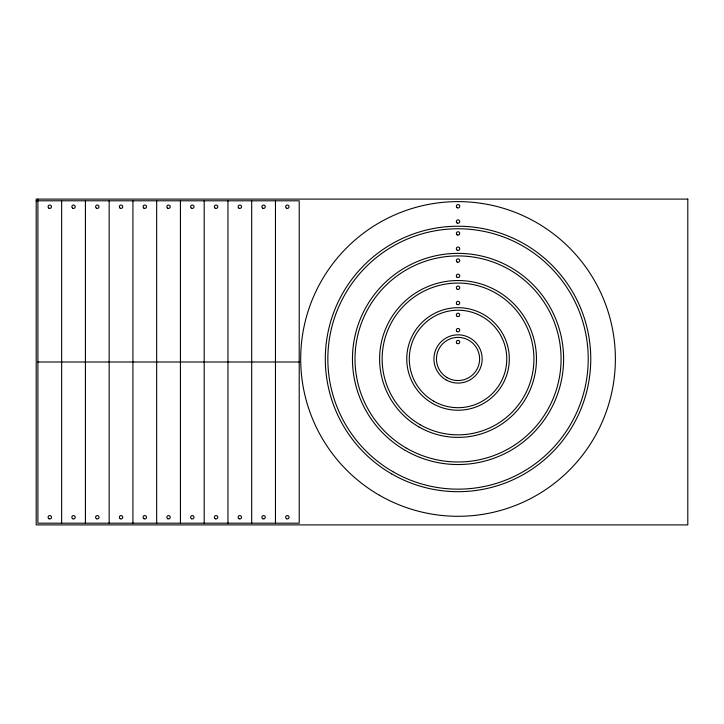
<?xml version="1.0" encoding="UTF-8"?>
<svg xmlns="http://www.w3.org/2000/svg" width="724" height="724" viewBox="0 0 724 724"><rect width="100%" height="100%" fill="white"/><g stroke="black" fill="none" stroke-linecap="round" stroke-linejoin="round"><path stroke-width="1.09" d="M36.2 200.792L299.211 200.801L299.211 523.199L37.901 523.199L37.901 199.1M37.901 362L299.211 362M275.464 200.801L275.464 523.199M251.699 200.801L251.699 523.199M227.951 200.801L227.951 523.199M204.186 200.801L204.186 523.199M180.439 200.801L180.439 523.199M156.674 200.792L156.674 523.199M132.926 200.792L132.926 523.199M109.161 200.792L109.161 523.199M85.414 200.792L85.414 523.199M61.649 200.792L61.649 523.199M687.8 199.1L36.2 199.1L36.2 524.9L687.8 524.9L687.8 199.1M457.17 207.743A1.701 1.701 0 0 0 459.731 206.304A1.701 1.701 0 0 0 457.206 204.802A1.701 1.701 0 0 0 457.17 207.743M457.17 223.019A1.701 1.701 0 0 0 459.731 221.571A1.701 1.701 0 0 0 457.206 220.078A1.701 1.701 0 0 0 457.17 223.019M457.17 234.893A1.701 1.701 0 0 0 459.731 233.454A1.701 1.701 0 0 0 457.206 231.961A1.701 1.701 0 0 0 457.17 234.893M457.17 250.169A1.701 1.701 0 0 0 459.731 248.73A1.701 1.701 0 0 0 457.206 247.228A1.701 1.701 0 0 0 457.17 250.169M457.17 262.052A1.701 1.701 0 0 0 459.731 260.604A1.701 1.701 0 0 0 457.206 259.111A1.701 1.701 0 0 0 457.17 262.052M457.17 277.319A1.701 1.701 0 0 0 459.731 275.88A1.701 1.701 0 0 0 457.206 274.378A1.701 1.701 0 0 0 457.17 277.319M457.17 289.202A1.701 1.701 0 0 0 459.731 287.754A1.701 1.701 0 0 0 457.206 286.261A1.701 1.701 0 0 0 457.17 289.202M457.17 304.469A1.701 1.701 0 0 0 459.731 303.03A1.701 1.701 0 0 0 457.206 301.537A1.701 1.701 0 0 0 457.17 304.469M457.17 316.352A1.701 1.701 0 0 0 459.731 314.904A1.701 1.701 0 0 0 457.206 313.411A1.701 1.701 0 0 0 457.17 316.352M457.17 331.628A1.701 1.701 0 0 0 459.731 330.18A1.701 1.701 0 0 0 457.206 328.687A1.701 1.701 0 0 0 457.17 331.628M457.17 343.502A1.701 1.701 0 0 0 459.731 342.063A1.701 1.701 0 0 0 457.206 340.561A1.701 1.701 0 0 0 457.17 343.502M379.367 495.216A157.334 157.334 0 0 0 615.373 358.959A157.334 157.334 0 0 0 379.367 222.693A157.334 157.334 0 0 0 379.367 495.216M418.825 426.879A78.427 78.427 0 0 0 536.466 358.959A78.427 78.427 0 0 0 418.825 291.039A78.427 78.427 0 0 0 418.825 426.879M420.092 424.671A75.884 75.884 0 0 0 533.923 358.959A75.884 75.884 0 0 0 420.092 293.238A75.884 75.884 0 0 0 420.092 424.671M405.25 450.391A105.577 105.577 0 0 0 563.616 358.959A105.577 105.577 0 0 0 405.25 267.518A105.577 105.577 0 0 0 405.25 450.391M391.666 473.903A132.736 132.736 0 0 0 590.766 358.959A132.736 132.736 0 0 0 391.666 244.006A132.736 132.736 0 0 0 391.666 473.903M392.942 471.704A130.184 130.184 0 0 0 588.223 358.959A130.184 130.184 0 0 0 392.942 246.214A130.184 130.184 0 0 0 392.942 471.704M445.975 379.847A24.127 24.127 0 0 0 482.166 358.959A24.127 24.127 0 0 0 445.975 338.063A24.127 24.127 0 0 0 445.975 379.847M406.517 448.183A103.034 103.034 0 0 0 561.073 358.959A103.034 103.034 0 0 0 406.517 269.726A103.034 103.034 0 0 0 406.517 448.183M433.667 401.159A48.734 48.734 0 0 0 506.773 358.959A48.734 48.734 0 0 0 433.667 316.75A48.734 48.734 0 0 0 433.667 401.159M432.4 403.368A51.277 51.277 0 0 0 509.316 358.959A51.277 51.277 0 0 0 432.4 314.551A51.277 51.277 0 0 0 432.4 403.368M447.242 377.647A21.584 21.584 0 0 0 479.614 358.959A21.584 21.584 0 0 0 447.242 340.271A21.584 21.584 0 0 0 447.242 377.647M286.487 208.204A1.701 1.701 0 0 0 289.039 206.738A1.701 1.701 0 0 0 286.487 205.263A1.701 1.701 0 0 0 286.487 208.204M286.487 518.737A1.701 1.701 0 0 0 289.039 517.262A1.701 1.701 0 0 0 286.487 515.796A1.701 1.701 0 0 0 286.487 518.737M238.974 208.204A1.701 1.701 0 0 0 241.526 206.738A1.701 1.701 0 0 0 238.974 205.263A1.701 1.701 0 0 0 238.974 208.204M238.974 518.737A1.701 1.701 0 0 0 241.526 517.262A1.701 1.701 0 0 0 238.974 515.796A1.701 1.701 0 0 0 238.974 518.737M262.731 208.204A1.701 1.701 0 0 0 265.283 206.738A1.701 1.701 0 0 0 262.731 205.263A1.701 1.701 0 0 0 262.731 208.204M262.731 518.737A1.701 1.701 0 0 0 265.283 517.262A1.701 1.701 0 0 0 262.731 515.796A1.701 1.701 0 0 0 262.731 518.737M167.706 208.204A1.701 1.701 0 0 0 170.249 206.738A1.701 1.701 0 0 0 167.706 205.263A1.701 1.701 0 0 0 167.706 208.204M167.706 518.737A1.701 1.701 0 0 0 170.258 517.262A1.701 1.701 0 0 0 167.706 515.796A1.701 1.701 0 0 0 167.706 518.737M120.193 208.204A1.701 1.701 0 0 0 122.736 206.738A1.701 1.701 0 0 0 120.193 205.263A1.701 1.701 0 0 0 120.193 208.204M120.193 518.737A1.701 1.701 0 0 0 122.736 517.262A1.701 1.701 0 0 0 120.193 515.796A1.701 1.701 0 0 0 120.193 518.737M96.437 208.204A1.701 1.701 0 0 0 98.989 206.738A1.701 1.701 0 0 0 96.437 205.263A1.701 1.701 0 0 0 96.437 208.204M96.437 518.737A1.701 1.701 0 0 0 98.989 517.262A1.701 1.701 0 0 0 96.437 515.796A1.701 1.701 0 0 0 96.437 518.737M48.924 208.204A1.701 1.701 0 0 0 51.476 206.738A1.701 1.701 0 0 0 48.924 205.263A1.701 1.701 0 0 0 48.924 208.204M48.924 518.737A1.701 1.701 0 0 0 51.476 517.262A1.701 1.701 0 0 0 48.924 515.796A1.701 1.701 0 0 0 48.924 518.737M215.218 208.204A1.701 1.701 0 0 0 217.761 206.738A1.701 1.701 0 0 0 215.218 205.263A1.701 1.701 0 0 0 215.218 208.204M215.218 518.737A1.701 1.701 0 0 0 217.761 517.262A1.701 1.701 0 0 0 215.218 515.796A1.701 1.701 0 0 0 215.218 518.737M72.681 208.204A1.701 1.701 0 0 0 75.224 206.738A1.701 1.701 0 0 0 72.681 205.263A1.701 1.701 0 0 0 72.681 208.204M72.681 518.737A1.701 1.701 0 0 0 75.224 517.262A1.701 1.701 0 0 0 72.681 515.796A1.701 1.701 0 0 0 72.681 518.737M191.462 208.204A1.701 1.701 0 0 0 194.014 206.738A1.701 1.701 0 0 0 191.462 205.263A1.701 1.701 0 0 0 191.462 208.204M191.462 518.737A1.701 1.701 0 0 0 194.014 517.262A1.701 1.701 0 0 0 191.462 515.796A1.701 1.701 0 0 0 191.462 518.737M143.949 208.204A1.701 1.701 0 0 0 146.501 206.738A1.701 1.701 0 0 0 143.949 205.263A1.701 1.701 0 0 0 143.949 208.204M143.949 518.737A1.701 1.701 0 0 0 146.501 517.262A1.701 1.701 0 0 0 143.949 515.796A1.701 1.701 0 0 0 143.949 518.737"/></g></svg>
